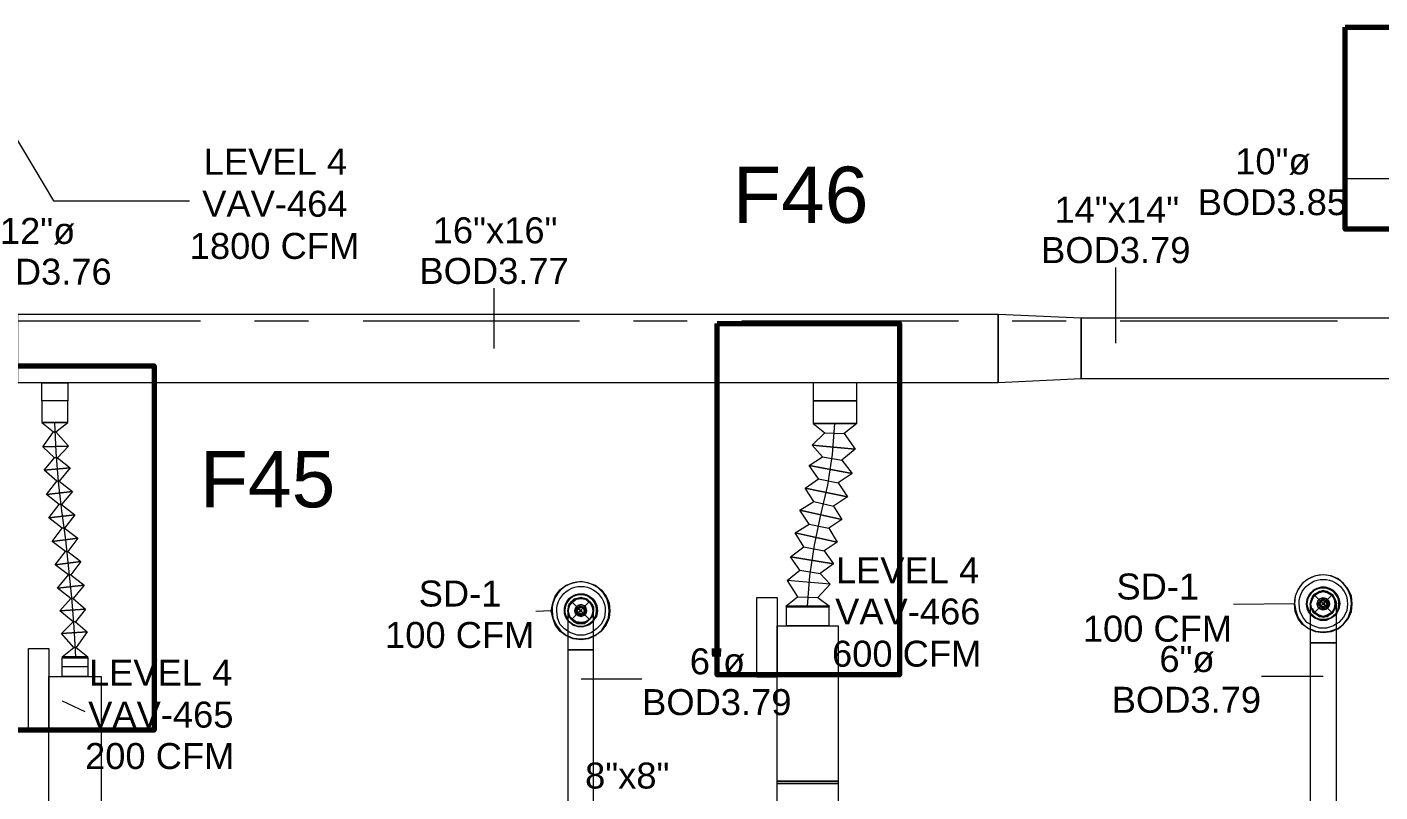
# Model space of a CAD drawing. Header units: metres. Extents: x 39 to 278, y -7 to 151.
# Drawn here: x 65.25 to 73.19, y 40.95 to 45.44 of the extents above; entities that cross this region are included whole.
import ezdxf

# ---------------------------------------------------------------- set-up
doc = ezdxf.new("R2010")
doc.units = ezdxf.units.M
doc.layers.add('HVAC - Ductos', color=5, linetype='Continuous', lineweight=50)
doc.layers.add('PDF_Geometry', color=7, linetype='Continuous', true_color=0xaaaaaa)
doc.layers.add('PDF_Text', color=7, linetype='Continuous')
doc.styles.add('PDF ArialUnicodeMS-Bold-Identity-H', font='arial.ttf')
doc.styles.add('PDF Helvetica', font='')
doc.styles.get('PDF Helvetica').set_extended_font_data('Helvetica')

msp = doc.modelspace()

# ---------------------------------------------------------------- linework, layer by layer
at = {"layer": 'HVAC - Ductos', "lineweight": 0}
for points in [[(64.9835, 45.1222), (65.4052, 44.4209), (66.2027, 44.4209)], [(73.3573, 44.5493), (72.9952, 44.5493)], [(71.6369, 43.5851), (71.6369, 44.0297)], [(67.9902, 43.5547), (67.9902, 43.9076)], [(70.9465, 43.7563), (71.4323, 43.7334)], [(70.9465, 43.353), (70.9465, 43.7563)], [(71.4323, 43.7334), (71.4323, 43.3759)], [(69.8648, 43.353), (69.8602, 43.353), (69.8602, 43.2475), (69.8648, 43.2475), (69.8785, 43.2475), (69.8969, 43.2475), (69.9244, 43.2475), (69.9565, 43.2475), (69.9885, 43.2475), (70.0206, 43.2475), (70.0527, 43.2475), (70.0756, 43.2475), (70.0985, 43.2475), (70.1123, 43.2475), (70.1169, 43.2475), (70.1169, 43.353), (70.1123, 43.353)], [(69.8785, 43.353), (69.8739, 43.353), (69.8693, 43.353)], [(69.8923, 43.353), (69.8877, 43.353), (69.8831, 43.353)], [(69.9198, 43.353), (69.9106, 43.353), (69.9015, 43.353)], [(69.9473, 43.353), (69.9335, 43.353), (69.929, 43.353)], [(70.0206, 43.353), (70.0161, 43.353), (69.9885, 43.353), (69.9611, 43.353), (69.9565, 43.353)], [(70.0481, 43.353), (70.0435, 43.353), (70.0298, 43.353)], [(70.0711, 43.353), (70.0665, 43.353), (70.0573, 43.353)], [(70.0939, 43.353), (70.0893, 43.353), (70.0802, 43.353)], [(70.1077, 43.353), (70.1031, 43.353), (70.0985, 43.353)], [(71.4323, 43.3759), (70.9465, 43.353)], [(65.4189, 43.0643), (65.4922, 42.9817), (65.341, 42.9771), (65.4052, 43.0643), (65.4189, 43.0643), (65.4876, 43.1193), (65.4876, 43.2475), (65.4785, 43.2475), (65.4647, 43.2475), (65.451, 43.2475), (65.4326, 43.2475), (65.4098, 43.2475), (65.3914, 43.2475), (65.3731, 43.2475), (65.3594, 43.2475), (65.3456, 43.2475), (65.3364, 43.2475), (65.3364, 43.1193), (65.4876, 43.1193), (65.3364, 43.1193), (65.4052, 43.0643)], [(70.1169, 43.1147), (70.1169, 43.2475), (70.1123, 43.2475), (70.0985, 43.2475), (70.0756, 43.2475), (70.0527, 43.2475), (70.0206, 43.2475), (69.9885, 43.2475), (69.9565, 43.2475), (69.9244, 43.2475), (69.8969, 43.2475), (69.8785, 43.2475), (69.8648, 43.2475), (69.8602, 43.2475), (69.8602, 43.1147), (70.1169, 43.1147), (70.0435, 43.0551), (70.1077, 42.9634), (69.8556, 42.9863), (69.929, 43.0597), (70.0435, 43.0551)], [(65.4098, 43.1193), (65.4189, 42.9451), (65.4326, 42.7709), (65.451, 42.6013), (65.4739, 42.4317), (65.4922, 42.2621), (65.5106, 42.0926), (65.5244, 41.9184), (65.5335, 41.7442)], [(69.8281, 42.0421), (69.8419, 42.2209), (69.8693, 42.3997), (69.9061, 42.5784), (69.9473, 42.7526), (69.9748, 42.9313), (69.9885, 43.1147)], [(69.8602, 43.1147), (69.929, 43.0597)], [(65.4281, 42.913), (65.5014, 42.8534), (65.3502, 42.8397), (65.4098, 42.913), (65.341, 42.9771), (65.4922, 42.9817), (65.4281, 42.913), (65.4098, 42.913)], [(69.9152, 42.9176), (69.8556, 42.9863), (70.1077, 42.9634), (70.0298, 42.8993), (70.0893, 42.8213), (69.8373, 42.8671), (69.9152, 42.9176), (70.0298, 42.8993)], [(69.8923, 42.7893), (69.8373, 42.8671), (70.0893, 42.8213), (70.0069, 42.7663), (70.0619, 42.6838), (69.8143, 42.7343), (69.8923, 42.7893), (70.0069, 42.7663)], [(65.4372, 42.7755), (65.5152, 42.7159), (65.3639, 42.6975), (65.4235, 42.7755), (65.3502, 42.8397), (65.5014, 42.8534), (65.4372, 42.7755), (65.4235, 42.7755)], [(65.451, 42.638), (65.5289, 42.5784), (65.3776, 42.5601), (65.4372, 42.638), (65.3639, 42.6975), (65.5152, 42.7159), (65.451, 42.638), (65.4372, 42.638)], [(69.8648, 42.6563), (69.8143, 42.7343), (70.0619, 42.6838), (69.9793, 42.6288), (70.0298, 42.5509), (69.7823, 42.6059), (69.8648, 42.6563), (69.9793, 42.6288)], [(65.4693, 42.5005), (65.5472, 42.4409), (65.396, 42.4225), (65.4556, 42.5005), (65.3776, 42.5601), (65.5289, 42.5784), (65.4693, 42.5005), (65.4556, 42.5005)], [(69.8373, 42.5234), (69.7823, 42.6059), (70.0298, 42.5509), (69.9519, 42.5005), (70.0023, 42.4179), (69.7548, 42.473), (69.8373, 42.5234), (69.9519, 42.5005)], [(69.8052, 42.3905), (69.7548, 42.473), (70.0023, 42.4179), (69.9244, 42.3676), (69.9793, 42.2897), (69.7273, 42.3309), (69.8052, 42.3905), (69.9244, 42.3676)], [(65.4876, 42.363), (65.5656, 42.3034), (65.4143, 42.2851), (65.4739, 42.363), (65.396, 42.4225), (65.5472, 42.4409), (65.4876, 42.363), (65.4739, 42.363)], [(65.506, 42.2255), (65.5839, 42.1659), (65.4281, 42.1475), (65.4922, 42.2255), (65.4143, 42.2851), (65.5656, 42.3034), (65.506, 42.2255), (65.4922, 42.2255)], [(69.7823, 42.253), (69.7273, 42.3309), (69.9793, 42.2897), (69.9015, 42.2347), (69.9611, 42.1705), (69.7089, 42.1934), (69.7823, 42.253), (69.9015, 42.2347)], [(72.9311, 41.9047), (72.9403, 41.9092), (72.9723, 41.9367), (72.9998, 41.9688), (73.0181, 42.0101), (73.0227, 42.0559), (73.0181, 42.1018), (72.9998, 42.1429), (72.9723, 42.1751), (72.9403, 42.2026), (72.899, 42.2209), (72.8531, 42.2255), (72.8073, 42.2209), (72.7661, 42.2026), (72.7294, 42.1751), (72.7065, 42.1429), (72.6881, 42.1018), (72.6835, 42.0559), (72.6927, 42.0147), (72.7065, 41.9734), (72.734, 41.9367), (72.7707, 41.9092), (72.7753, 41.9092)], [(65.5198, 42.088), (65.5931, 42.0238), (65.4418, 42.0147), (65.506, 42.088), (65.4281, 42.1475), (65.5839, 42.1659), (65.5198, 42.088), (65.506, 42.088)], [(68.421, 41.8634), (68.4119, 41.8679), (68.3752, 41.8955), (68.3477, 41.9322), (68.3339, 41.9734), (68.3247, 42.0147), (68.3339, 42.0605), (68.3477, 42.1018), (68.3752, 42.1384), (68.4119, 42.1659), (68.4531, 42.1797), (68.4989, 42.1888), (68.5402, 42.1797), (68.5814, 42.1659), (68.6181, 42.1384), (68.6456, 42.1018), (68.6639, 42.0605), (68.6685, 42.0147), (68.6639, 41.9734), (68.6456, 41.9322), (68.6181, 41.8955), (68.5814, 41.8679), (68.5723, 41.8634)], [(69.8877, 42.0926), (69.9565, 42.0421), (69.6997, 42.0421), (69.7089, 42.0421), (69.7273, 42.0421), (69.7548, 42.0421), (69.7869, 42.0421), (69.8281, 42.0421), (69.8693, 42.0421), (69.9015, 42.0421), (69.929, 42.0421), (69.9473, 42.0421), (69.9565, 42.0421), (69.9473, 42.0421), (69.929, 42.0421), (69.9015, 42.0421), (69.8693, 42.0421), (69.8281, 42.0421), (69.7869, 42.0421), (69.7548, 42.0421), (69.7273, 42.0421), (69.7089, 42.0421), (69.6997, 42.0421), (69.7043, 42.0375), (69.7089, 42.0375), (69.7273, 42.0375), (69.7548, 42.0375), (69.7915, 42.0375), (69.8281, 42.0375), (69.8648, 42.0375), (69.9015, 42.0375), (69.929, 42.0375), (69.9473, 42.0375), (69.9519, 42.0375), (69.9519, 41.9276), (69.9473, 41.9276), (69.9381, 41.9276), (69.9152, 41.9276), (69.8923, 41.9276), (69.8602, 41.9276), (69.8281, 41.9276), (69.796, 41.9276), (69.7639, 41.9276), (69.741, 41.9276), (69.7181, 41.9276), (69.7089, 41.9276), (69.7043, 41.9276), (69.7043, 42.0375), (69.7089, 42.0375), (69.7273, 42.0375), (69.7548, 42.0375), (69.7915, 42.0375), (69.8281, 42.0375), (69.8648, 42.0375), (69.9015, 42.0375), (69.929, 42.0375), (69.9473, 42.0375), (69.9519, 42.0375), (69.9565, 42.0421), (69.6997, 42.0421), (69.7685, 42.0972), (69.8877, 42.0926), (69.9611, 42.1705), (69.7089, 42.1934), (69.7685, 42.0972)], [(68.421, 42.0147), (68.421, 42.0101), (68.421, 41.9917), (68.421, 41.9597), (68.421, 41.923), (68.421, 41.8725), (68.421, 41.8222), (68.421, 41.7855), (68.4256, 41.7855), (68.4302, 41.7855), (68.4439, 41.7855), (68.4577, 41.7855), (68.476, 41.7855), (68.4989, 41.7855), (68.5173, 41.7855), (68.5356, 41.7855), (68.5494, 41.7855), (68.5631, 41.7855), (68.5723, 41.7855), (68.5723, 41.8405), (68.5723, 41.8909), (68.5723, 41.9367), (68.5723, 41.9734), (68.5723, 42.0009), (68.5723, 42.0147), (68.5723, 42.0101), (68.5723, 42.0147), (68.5723, 42.0375), (68.5631, 42.0559), (68.5494, 42.0697), (68.5356, 42.0834), (68.5173, 42.088), (68.4989, 42.0926), (68.476, 42.088), (68.4577, 42.0834), (68.4439, 42.0697), (68.4302, 42.0559), (68.4256, 42.0375), (68.421, 42.0147), (68.421, 42.0101), (68.421, 42.0147), (68.4256, 42.0375), (68.4302, 42.0559), (68.4439, 42.0697), (68.4577, 42.0834), (68.476, 42.088), (68.4989, 42.0926), (68.5173, 42.088), (68.5356, 42.0834), (68.5494, 42.0697), (68.5631, 42.0559), (68.5723, 42.0375), (68.5723, 42.0147)], [(68.4302, 42.0467), (68.4439, 42.0697), (68.4669, 42.0834)], [(68.4439, 42.0697), (68.4439, 42.0697)], [(68.4669, 42.0834), (68.4669, 42.088), (68.4714, 42.088)], [(68.4714, 42.0834), (68.4989, 42.088), (68.5219, 42.0834)], [(68.4989, 42.0926), (68.4989, 42.0926)], [(68.5219, 42.088), (68.5264, 42.088), (68.531, 42.0834)], [(68.5264, 42.0834), (68.5494, 42.0697), (68.5631, 42.0467)], [(68.5494, 42.0697), (68.5494, 42.0697)], [(72.7753, 42.0559), (72.7753, 42.0513), (72.7753, 42.033), (72.7753, 42.0009), (72.7753, 41.9597), (72.7753, 41.9138), (72.7753, 41.8634), (72.7753, 41.8268), (72.7799, 41.8268), (72.789, 41.8268), (72.7981, 41.8268), (72.8165, 41.8268), (72.8349, 41.8268), (72.8531, 41.8268), (72.8715, 41.8268), (72.8898, 41.8268), (72.9081, 41.8268), (72.9173, 41.8268), (72.9265, 41.8268), (72.9311, 41.8268), (72.9311, 41.8817), (72.9311, 41.9322), (72.9311, 41.978), (72.9311, 42.0147), (72.9311, 42.0375), (72.9311, 42.0513), (72.9311, 42.0559), (72.9265, 42.0513), (72.9311, 42.0559), (72.9265, 42.0742), (72.9173, 42.0926), (72.9081, 42.1109), (72.8898, 42.1201), (72.8715, 42.1292), (72.8531, 42.1338), (72.8349, 42.1292), (72.8165, 42.1201), (72.7981, 42.1109), (72.789, 42.0926), (72.7799, 42.0742), (72.7799, 42.0697), (72.7753, 42.0559), (72.7753, 42.0513), (72.7753, 42.0559), (72.7799, 42.0697), (72.7799, 42.0742), (72.789, 42.0926), (72.7981, 42.1109), (72.8165, 42.1201), (72.8349, 42.1292), (72.8531, 42.1338), (72.8715, 42.1292), (72.8898, 42.1201), (72.9081, 42.1109), (72.9173, 42.0926), (72.9265, 42.0742), (72.9311, 42.0559)], [(72.7799, 42.0284), (72.7844, 42.0284), (72.7799, 42.0559), (72.789, 42.0834), (72.8027, 42.1063), (72.8257, 42.1201), (72.8531, 42.1292), (72.8807, 42.1201), (72.9036, 42.1063), (72.9173, 42.0834), (72.9219, 42.0559), (72.9173, 42.0284), (72.9036, 42.0055), (72.8807, 41.9917), (72.8531, 41.9826), (72.8257, 41.9917), (72.8027, 42.0055), (72.789, 42.0284)], [(72.7799, 42.0834), (72.7844, 42.0834), (72.7844, 42.088)], [(72.7844, 42.033), (72.7799, 42.0559), (72.7844, 42.0788)], [(72.7844, 42.088), (72.8027, 42.1063), (72.8211, 42.1201)], [(72.8211, 42.1247), (72.8257, 42.1247), (72.8257, 42.1292)], [(72.8257, 42.1247), (72.8531, 42.1292), (72.8761, 42.1247)], [(72.8807, 42.1292), (72.8807, 42.1247), (72.8853, 42.1247)], [(72.8853, 42.1201), (72.9036, 42.1063), (72.9173, 42.088)], [(72.9219, 42.088), (72.9219, 42.0834)], [(72.9219, 42.0788), (72.9265, 42.0559), (72.9219, 42.033)], [(65.5335, 41.9505), (65.6022, 41.8909), (65.451, 41.8817), (65.5198, 41.9505), (65.4418, 42.0147), (65.5931, 42.0238), (65.5335, 41.9505), (65.5198, 41.9505)], [(68.3247, 42.0147), (68.2331, 42.0101)], [(68.421, 42.0101), (68.4256, 41.9963), (68.4302, 41.978), (68.4439, 41.9642), (68.4577, 41.9505), (68.476, 41.9413), (68.4989, 41.9413), (68.5173, 41.9413), (68.5356, 41.9505), (68.5494, 41.9642), (68.5631, 41.978), (68.5723, 41.9963), (68.5723, 42.0101)], [(68.4256, 42.0421), (68.4256, 42.0467), (68.4302, 42.0467)], [(68.4302, 41.9917), (68.4256, 42.0147), (68.4302, 42.0421)], [(68.4256, 41.9871), (68.4256, 41.9871)], [(68.4302, 41.9826), (68.4256, 41.9871)], [(68.4669, 41.9505), (68.4439, 41.9642), (68.4302, 41.9871)], [(68.5631, 41.9871), (68.5494, 41.9642), (68.5264, 41.9505)], [(68.5677, 42.0467), (68.5677, 42.0421)], [(68.5677, 42.0421), (68.5723, 42.0147), (68.5677, 41.9917)], [(68.5677, 41.9871), (68.5677, 41.9826)], [(68.5677, 41.9871), (68.5677, 41.9871)], [(69.9702, 42.0238), (69.9702, 42.0238)], [(72.7753, 41.9047), (72.7661, 41.9092), (72.7294, 41.9367), (72.7065, 41.9688), (72.6881, 42.0101), (72.6835, 42.0559), (72.3261, 42.0513)], [(72.7753, 42.0513), (72.7799, 42.0375), (72.789, 42.0192), (72.7981, 42.0009), (72.8165, 41.9917), (72.8349, 41.9826), (72.8531, 41.978), (72.8715, 41.9826), (72.8898, 41.9917), (72.9081, 42.0009), (72.9173, 42.0192), (72.9265, 42.0375), (72.9265, 42.0513)], [(72.8211, 41.9917), (72.8027, 42.0055), (72.7844, 42.0238), (72.7844, 42.0284)], [(72.8761, 41.9871), (72.8531, 41.9826), (72.8257, 41.9871), (72.8211, 41.9871)], [(72.8257, 41.9871), (72.8257, 41.9871)], [(72.8807, 41.9871), (72.8807, 41.9871)], [(72.8853, 41.9871), (72.8807, 41.9871)], [(72.9173, 42.0238), (72.9036, 42.0055), (72.8853, 41.9917)], [(72.9219, 42.0284), (72.9219, 42.0238)], [(72.9219, 42.0284), (72.9219, 42.0284)], [(68.531, 41.9459), (68.5264, 41.9459), (68.5219, 41.9459), (68.4989, 41.9413), (68.4714, 41.9459), (68.4669, 41.9459)], [(68.4669, 41.9459), (68.4669, 41.9459)], [(72.9265, 41.9367), (72.9127, 41.9276), (72.8715, 41.9138), (72.8303, 41.9138), (72.7935, 41.9276), (72.7753, 41.9367)], [(72.7753, 41.9092), (72.8073, 41.8955), (72.8531, 41.8909), (72.8944, 41.8955), (72.9311, 41.9092)], [(72.9311, 41.9047), (72.899, 41.8909), (72.8531, 41.8863), (72.8073, 41.8909), (72.7753, 41.9047)], [(65.5381, 41.7992), (65.6068, 41.7442), (65.4556, 41.7442), (65.5244, 41.7992), (65.451, 41.8817), (65.6022, 41.8909), (65.5381, 41.7992), (65.5244, 41.7992)], [(68.5723, 41.8955), (68.5585, 41.8863), (68.5173, 41.8725), (68.476, 41.8725), (68.4393, 41.8863), (68.421, 41.8955)], [(68.421, 41.8679), (68.4531, 41.8542), (68.4989, 41.8497), (68.5402, 41.8542), (68.5723, 41.8679)], [(68.5723, 41.8634), (68.5402, 41.8497), (68.4989, 41.8451), (68.4531, 41.8497), (68.421, 41.8634)], [(72.9311, 40.5892), (72.9311, 41.8268), (72.9265, 41.8268), (72.9173, 41.8268), (72.9081, 41.8268), (72.8898, 41.8268), (72.8715, 41.8268), (72.8531, 41.8268), (72.8349, 41.8268), (72.8165, 41.8268), (72.7981, 41.8268), (72.789, 41.8268), (72.7799, 41.8268), (72.7753, 41.8268), (72.7753, 40.5892)], [(65.4556, 41.7442), (65.4602, 41.7442), (65.4785, 41.7442), (65.5014, 41.7442), (65.5335, 41.7442), (65.561, 41.7442), (65.5839, 41.7442), (65.6022, 41.7442), (65.6068, 41.7442)], [(65.4556, 41.6892), (65.4602, 41.6892), (65.4647, 41.6892), (65.4785, 41.6892), (65.4922, 41.6892), (65.5106, 41.6892), (65.5335, 41.6892), (65.5518, 41.6892), (65.5701, 41.6892), (65.5839, 41.6892), (65.5976, 41.6892), (65.6068, 41.6892)], [(65.4785, 41.6892), (65.4922, 41.6892), (65.5106, 41.6892), (65.5335, 41.6892), (65.5518, 41.6892), (65.5701, 41.6892), (65.5839, 41.6892)], [(65.6068, 41.6892), (65.6068, 41.6892)], [(68.4989, 41.6159), (68.8565, 41.6159)], [(72.8531, 41.6296), (72.4911, 41.6296)], [(65.4556, 41.4875), (65.5885, 41.4234)]]:
    msp.add_lwpolyline(points, dxfattribs=at)
for points in [[(70.9465, 43.353), (65.1943, 43.353), (65.1943, 43.7563), (70.9465, 43.7563)], [(71.4323, 43.7334), (73.669, 43.7334), (73.669, 43.3759), (71.4323, 43.3759)], [(65.3364, 43.2475), (65.3364, 43.353), (65.3456, 43.353), (65.3594, 43.353), (65.3731, 43.353), (65.3914, 43.353), (65.4098, 43.353), (65.4326, 43.353), (65.451, 43.353), (65.4647, 43.353), (65.4785, 43.353), (65.4876, 43.353), (65.4876, 43.2475), (65.4785, 43.2475), (65.4647, 43.2475), (65.451, 43.2475), (65.4326, 43.2475), (65.4098, 43.2475), (65.3914, 43.2475), (65.3731, 43.2475), (65.3594, 43.2475), (65.3456, 43.2475)], [(65.4876, 43.1193), (65.4785, 43.1193), (65.4647, 43.1193), (65.451, 43.1193), (65.4326, 43.1193), (65.4098, 43.1193), (65.3914, 43.1193), (65.3731, 43.1193), (65.3594, 43.1193), (65.3456, 43.1193), (65.3364, 43.1193), (65.3456, 43.1193), (65.3594, 43.1193), (65.3731, 43.1193), (65.3914, 43.1193), (65.4098, 43.1193), (65.4326, 43.1193), (65.451, 43.1193), (65.4647, 43.1193), (65.4785, 43.1193)], [(69.8602, 43.1147), (69.8648, 43.1147), (69.8785, 43.1147), (69.8969, 43.1147), (69.9244, 43.1147), (69.9565, 43.1147), (69.9885, 43.1147), (70.0206, 43.1147), (70.0527, 43.1147), (70.0756, 43.1147), (70.0985, 43.1147), (70.1123, 43.1147), (70.1169, 43.1147), (70.1123, 43.1147), (70.0985, 43.1147), (70.0756, 43.1147), (70.0527, 43.1147), (70.0206, 43.1147), (69.9885, 43.1147), (69.9565, 43.1147), (69.9244, 43.1147), (69.8969, 43.1147), (69.8785, 43.1147), (69.8648, 43.1147)], [(68.4302, 42.0421), (68.4485, 42.0651), (68.4714, 42.0834), (68.4989, 42.088), (68.5264, 42.0834), (68.5494, 42.0651), (68.5631, 42.0421), (68.5677, 42.0147), (68.5631, 41.9871), (68.5494, 41.9642), (68.5264, 41.9505), (68.4989, 41.9459), (68.4714, 41.9505), (68.4485, 41.9642), (68.4302, 41.9871), (68.4256, 42.0147)], [(68.5677, 41.9963), (68.5631, 41.978), (68.5494, 41.9642), (68.5356, 41.9505), (68.5173, 41.9459), (68.4989, 41.9413), (68.4806, 41.9459), (68.4623, 41.9505), (68.4439, 41.9642), (68.4348, 41.978), (68.4256, 41.9963), (68.4256, 42.0147), (68.4256, 42.033), (68.4348, 42.0513), (68.4439, 42.0697), (68.4623, 42.0788), (68.4806, 42.088), (68.4989, 42.088), (68.5173, 42.088), (68.5356, 42.0788), (68.5494, 42.0697), (68.5631, 42.0513), (68.5677, 42.033), (68.5723, 42.0147)], [(69.5302, 42.0926), (69.6494, 42.0926), (69.6494, 41.6251), (69.5302, 41.6251)], [(72.9219, 42.0375), (72.9173, 42.0192), (72.9036, 42.0055), (72.8898, 41.9917), (72.8715, 41.9871), (72.8531, 41.9826), (72.8349, 41.9871), (72.8165, 41.9917), (72.8027, 42.0055), (72.789, 42.0192), (72.7799, 42.0375), (72.7799, 42.0559), (72.7799, 42.0742), (72.789, 42.0926), (72.8027, 42.1063), (72.8165, 42.1201), (72.8349, 42.1292), (72.8531, 42.1292), (72.8715, 42.1292), (72.8898, 42.1201), (72.9036, 42.1063), (72.9173, 42.0926), (72.9219, 42.0742), (72.9265, 42.0559)], [(72.8211, 42.0742), (72.8165, 42.0559), (72.8211, 42.0742), (72.8349, 42.088), (72.8531, 42.0926), (72.8715, 42.088), (72.8853, 42.0742), (72.8898, 42.0559), (72.8853, 42.0375), (72.8715, 42.0238), (72.8531, 42.0192), (72.8349, 42.0238), (72.8211, 42.0375), (72.8165, 42.0559), (72.8211, 42.0375), (72.8349, 42.0284), (72.8531, 42.0238), (72.8715, 42.0284), (72.8807, 42.0375), (72.8853, 42.0559), (72.8807, 42.0742), (72.8715, 42.0834), (72.8531, 42.088), (72.8349, 42.0834)], [(72.8349, 42.0697), (72.8257, 42.0559), (72.8303, 42.0697), (72.844, 42.0788), (72.8623, 42.0788), (72.8715, 42.0697), (72.8807, 42.0559), (72.8715, 42.0421), (72.8623, 42.033), (72.844, 42.033), (72.8303, 42.0421), (72.8257, 42.0559), (72.8349, 42.0421), (72.844, 42.033), (72.8623, 42.033), (72.8715, 42.0421), (72.8761, 42.0559), (72.8715, 42.0697), (72.8623, 42.0788), (72.844, 42.0788)], [(72.8394, 42.0697), (72.8531, 42.0742), (72.8669, 42.0697), (72.8715, 42.0559), (72.8669, 42.0421), (72.8531, 42.0375), (72.8394, 42.0421), (72.8349, 42.0559)], [(68.4669, 42.033), (68.4623, 42.0147), (68.4669, 42.033), (68.4806, 42.0467), (68.4989, 42.0513), (68.5173, 42.0467), (68.5264, 42.033), (68.531, 42.0147), (68.5264, 42.033), (68.5127, 42.0467), (68.4989, 42.0513), (68.4806, 42.0467)], [(68.5264, 42.0009), (68.531, 42.0147), (68.5264, 41.9963), (68.5173, 41.9871), (68.4989, 41.9826), (68.4806, 41.9871), (68.4669, 41.9963), (68.4623, 42.0147), (68.4669, 42.0009), (68.4806, 41.9871), (68.4989, 41.9826), (68.5127, 41.9871)], [(68.476, 42.0284), (68.4714, 42.0147), (68.476, 42.033), (68.4897, 42.0421), (68.5035, 42.0421), (68.5173, 42.033), (68.5219, 42.0147), (68.5173, 42.0284), (68.5035, 42.0375), (68.4897, 42.0375)], [(68.5173, 42.0009), (68.5219, 42.0147), (68.5173, 42.0009), (68.5035, 41.9917), (68.4897, 41.9917), (68.476, 42.0009), (68.4714, 42.0147), (68.476, 42.0009), (68.4897, 41.9917), (68.5035, 41.9917)], [(68.4989, 42.0375), (68.5127, 42.0284), (68.5173, 42.0147), (68.5127, 42.0009), (68.4989, 41.9963), (68.4852, 42.0009), (68.476, 42.0147), (68.4852, 42.0284)], [(68.4943, 42.0101), (68.4989, 42.0101), (68.5035, 42.0147), (68.4989, 42.0101), (68.4943, 42.0101), (68.4897, 42.0147), (68.4943, 42.0192), (68.4989, 42.0192), (68.5035, 42.0147), (68.4989, 42.0192), (68.4943, 42.0192), (68.4943, 42.0147)], [(68.5723, 41.9597), (68.5906, 41.9826), (68.5951, 42.0147), (68.5906, 41.9826)], [(69.9519, 42.0375), (69.9473, 42.0375), (69.9381, 42.0375), (69.9152, 42.0375), (69.8923, 42.0375), (69.8602, 42.0375), (69.8281, 42.0375), (69.796, 42.0375), (69.7639, 42.0375), (69.741, 42.0375), (69.7181, 42.0375), (69.7089, 42.0375), (69.7043, 42.0375), (69.7089, 42.0375), (69.7181, 42.0375), (69.741, 42.0375), (69.7639, 42.0375), (69.796, 42.0375), (69.8281, 42.0375), (69.8602, 42.0375), (69.8923, 42.0375), (69.9152, 42.0375), (69.9381, 42.0375), (69.9473, 42.0375)], [(72.7799, 41.9963), (72.8073, 41.9734), (72.8349, 41.9642), (72.8669, 41.9642), (72.899, 41.9734), (72.9265, 41.9963), (72.9311, 42.0009), (72.9265, 41.9963), (72.899, 41.9734), (72.8669, 41.9642), (72.8349, 41.9642), (72.8073, 41.9734), (72.7799, 41.9963), (72.7753, 42.0009)], [(72.9265, 41.9917), (72.899, 41.9734), (72.8715, 41.9597), (72.8349, 41.9597), (72.8027, 41.9734), (72.7799, 41.9917), (72.7753, 41.9963), (72.7799, 41.9917), (72.8027, 41.9734), (72.8349, 41.9597), (72.8715, 41.9597), (72.899, 41.9734), (72.9265, 41.9917), (72.9311, 41.9963)], [(72.8486, 42.0605), (72.8486, 42.0559), (72.8486, 42.0605), (72.8577, 42.0605), (72.8577, 42.0559), (72.8531, 42.0605)], [(72.8531, 42.0513), (72.8577, 42.0559), (72.8577, 42.0513), (72.8486, 42.0513), (72.8486, 42.0559), (72.8486, 42.0513)], [(72.9311, 41.9963), (72.9449, 42.0238), (72.9494, 42.0559), (72.9449, 42.0238)], [(68.5448, 41.9322), (68.5127, 41.923), (68.4806, 41.923), (68.4485, 41.9322), (68.4256, 41.9551), (68.421, 41.9597), (68.4256, 41.9551), (68.421, 41.9642), (68.4256, 41.9551), (68.4485, 41.9367), (68.4806, 41.923), (68.5127, 41.923), (68.5448, 41.9367), (68.5677, 41.9551), (68.5723, 41.9642), (68.5677, 41.9551), (68.5448, 41.9367), (68.5127, 41.923), (68.4806, 41.923), (68.4485, 41.9367), (68.4256, 41.9551), (68.4485, 41.9322), (68.4806, 41.923), (68.5127, 41.923), (68.5448, 41.9322), (68.5723, 41.9551), (68.5723, 41.9597), (68.5723, 41.9551)], [(70.0069, 41.9276), (70.0069, 41.0155), (69.6494, 41.0155), (69.6494, 41.9276)], [(65.2585, 41.7947), (65.3776, 41.7947), (65.3776, 41.3271), (65.2585, 41.3271)], [(68.421, 40.5388), (68.4256, 40.5388), (68.4302, 40.5388), (68.4439, 40.5388), (68.4577, 40.5388), (68.476, 40.5388), (68.4989, 40.5388), (68.5173, 40.5388), (68.5356, 40.5388), (68.5494, 40.5388), (68.5631, 40.5388), (68.5723, 40.5388), (68.5723, 41.7855), (68.5631, 41.7855), (68.5494, 41.7855), (68.5356, 41.7855), (68.5173, 41.7855), (68.4989, 41.7855), (68.476, 41.7855), (68.4577, 41.7855), (68.4439, 41.7855), (68.4302, 41.7855), (68.4256, 41.7855), (68.421, 41.7855)], [(65.4556, 41.6892), (65.4556, 41.7397), (65.4647, 41.7397), (65.4785, 41.7397), (65.5014, 41.7397), (65.5335, 41.7397), (65.561, 41.7397), (65.5839, 41.7397), (65.6022, 41.7397), (65.6068, 41.7397), (65.6068, 41.7442), (65.6022, 41.7442), (65.5839, 41.7442), (65.561, 41.7442), (65.5335, 41.7442), (65.5014, 41.7442), (65.4785, 41.7442), (65.4602, 41.7442), (65.4556, 41.7442), (65.4556, 41.7397), (65.4647, 41.7397), (65.4785, 41.7397), (65.5014, 41.7397), (65.5335, 41.7397), (65.561, 41.7397), (65.5839, 41.7397), (65.6022, 41.7397), (65.6068, 41.7397), (65.6068, 41.6892), (65.6068, 41.6296), (65.6022, 41.6296), (65.5931, 41.6296), (65.5793, 41.6296), (65.5656, 41.6296), (65.5472, 41.6296), (65.5335, 41.6296), (65.5106, 41.6296), (65.4922, 41.6296), (65.4785, 41.6296), (65.4647, 41.6296), (65.4602, 41.6296), (65.4556, 41.6296)], [(65.6068, 41.7397), (65.6022, 41.7397), (65.5976, 41.7397), (65.5839, 41.7397), (65.5701, 41.7397), (65.5518, 41.7397), (65.5335, 41.7397), (65.5106, 41.7397), (65.4922, 41.7397), (65.4785, 41.7397), (65.4647, 41.7397), (65.4602, 41.7397), (65.4556, 41.7397), (65.4602, 41.7397), (65.4647, 41.7397), (65.4785, 41.7397), (65.4922, 41.7397), (65.5106, 41.7397), (65.5335, 41.7397), (65.5518, 41.7397), (65.5701, 41.7397), (65.5839, 41.7397), (65.5976, 41.7397), (65.6022, 41.7397)], [(65.6848, 41.6296), (65.6848, 40.7176), (65.3776, 40.7176), (65.3776, 41.6296)], [(70.0069, 41.0155), (70.0069, 41.0018), (69.6494, 41.0018), (69.6494, 41.0155)], [(69.6494, 39.975), (69.6494, 41.0018), (70.0069, 41.0018), (70.0069, 39.975)]]:
    msp.add_lwpolyline(points, close=True, dxfattribs=at)
for points in [[(72.9311, 41.9092), (72.9357, 41.9092), (72.9723, 41.9367), (72.9998, 41.9734), (73.0136, 42.0147), (73.0181, 42.0559, 1.013803), (72.6835, 42.0559)], [(68.5723, 41.8679), (68.5814, 41.8725), (68.6181, 41.8955), (68.641, 41.9322), (68.6594, 41.9734), (68.6639, 42.0147, 1.013813), (68.3293, 42.0147), (68.3339, 41.9734), (68.3523, 41.9322), (68.3798, 41.8955), (68.4119, 41.8725), (68.421, 41.8679)], [(68.421, 41.8955), (68.4027, 41.9092), (68.3752, 41.9367), (68.3614, 41.9734), (68.3569, 42.0147, -1.008117), (68.641, 42.0147), (68.6364, 41.9734), (68.6181, 41.9367), (68.5906, 41.9092), (68.5723, 41.8955)], [(72.7753, 41.9367), (72.7569, 41.9459), (72.734, 41.978), (72.7157, 42.0147), (72.7111, 42.0559, -1.008858), (72.9952, 42.0559), (72.9907, 42.0147), (72.9723, 41.978), (72.9449, 41.9459), (72.9265, 41.9367)]]:
    msp.add_lwpolyline(points, format="xyb", dxfattribs=at)
for points in [[(72.9311, 42.0009), (72.9403, 42.0238), (72.9449, 42.0559, 1.372541), (72.7753, 42.0009), (72.7661, 42.0238), (72.7569, 42.0559), (72.7615, 42.0238), (72.7753, 41.9963, -1.387088), (72.9494, 42.0559, 1.017935), (72.7569, 42.0559, -1.35166)], [(68.5723, 41.9642), (68.586, 41.9826), (68.5906, 42.0147, 1.388337), (68.421, 41.9642), (68.4073, 41.9826), (68.4027, 42.0147), (68.4073, 41.9826), (68.421, 41.9597, -1.422236), (68.5951, 42.0147, 1.018224), (68.4027, 42.0147, -1.388372)]]:
    msp.add_lwpolyline(points, format="xyb", close=True, dxfattribs=at)
at = {"layer": 'PDF_Geometry', "color": 232, "lineweight": 70, "true_color": 0xe91e64}
for points in [[(72.9823, 45.4402), (75.6942, 45.4402), (75.6942, 44.2546), (72.9823, 44.2546)], [(69.2972, 43.7012), (70.3682, 43.7012), (70.3682, 41.6392), (69.2972, 41.6392)], [(64.9623, 43.4529), (65.9951, 43.4529), (65.9951, 41.3146), (64.9623, 41.3146)]]:
    msp.add_lwpolyline(points, close=True, dxfattribs=at)
at = {"layer": 'PDF_Geometry', "lineweight": 0}
for points in [[(66.2668, 43.7151), (64.9972, 43.7151)], [(66.8994, 43.7151), (66.5831, 43.7151)], [(68.4897, 43.7151), (67.2201, 43.7151)], [(69.1223, 43.7151), (68.806, 43.7151)], [(70.7127, 43.7151), (69.4431, 43.7151)], [(71.3452, 43.7151), (71.029, 43.7151)], [(72.9357, 43.7151), (71.6615, 43.7151)]]:
    msp.add_lwpolyline(points, dxfattribs=at)
at = {"layer": 'PDF_Geometry', "color": 8, "lineweight": 0, "true_color": 0x808080}
for points in [[(68.5585, 42.0605), (68.5219, 42.088), (68.476, 42.088), (68.4348, 42.0605), (68.421, 42.0147), (68.4348, 41.9734), (68.476, 41.9413), (68.5219, 41.9413), (68.5585, 41.9734), (68.5723, 42.0147)], [(72.9127, 42.1018), (72.8761, 42.1292), (72.8303, 42.1292), (72.789, 42.1018), (72.7753, 42.0559), (72.789, 42.0101), (72.8303, 41.9826), (72.8761, 41.9826), (72.9127, 42.0101), (72.9311, 42.0559)]]:
    msp.add_lwpolyline(points, close=True, dxfattribs=at)
for points in [[(68.4439, 42.0697), (68.5494, 41.9642)], [(68.5494, 42.0697), (68.4439, 41.9642)], [(72.7981, 42.1109), (72.9081, 42.0009)], [(72.9081, 42.1109), (72.7981, 42.0009)]]:
    msp.add_lwpolyline(points, dxfattribs=at)

# ---------------------------------------------------------------- texts
at = {"layer": 'PDF_Text', "lineweight": 0, "char_height": 0.15247, "attachment_point": 4, "style": 'PDF Helvetica'}
for s, insert in [('LEVEL 4', (66.2861, 44.65)), ('10"ø', (72.3364, 44.65)), ('VAV-464', (66.277, 44.4024)), ('14"x14"', (71.276, 44.3687)), ('BOD3.85', (72.1164, 44.4116)), ('12"ø', (65.0898, 44.242)), ('16"x16"', (67.6291, 44.2466)), ('1800 CFM', (66.2036, 44.1549)), ('BOD3.79', (71.198, 44.1304)), ('BOD3.76', (64.8698, 44.0037)), ('BOD3.77', (67.5512, 44.0083)), ('LEVEL 4', (69.9942, 42.2528)), ('SD-1', (71.6397, 42.1565)), ('SD-1', (67.5466, 42.1153)), ('VAV-466', (69.9896, 42.0099)), ('100 CFM', (71.4426, 41.909)), ('100 CFM', (67.3495, 41.8723)), ('600 CFM', (69.9713, 41.7623)), ('6"ø', (69.1371, 41.7165)), ('6"ø', (71.8918, 41.7303)), ('LEVEL 4', (65.6123, 41.6523)), ('BOD3.79', (68.8575, 41.4782)), ('BOD3.79', (71.6122, 41.4919)), ('VAV-465', (65.6078, 41.4048)), ('200 CFM', (65.5894, 41.1619)), ('8"x8"', (68.5229, 41.0473))]:
    msp.add_mtext(s, dxfattribs=dict(at, insert=insert))
at = {"layer": 'PDF_Text', "color": 232, "lineweight": 70, "true_color": 0xe91e64, "char_height": 0.33001, "attachment_point": 4, "style": 'PDF ArialUnicodeMS-Bold-Identity-H'}
for s, insert in [('F46', (69.3907, 44.454)), ('F45', (66.2636, 42.7848))]:
    msp.add_mtext(s, dxfattribs=dict(at, insert=insert))

doc.saveas('drawing.dxf')
